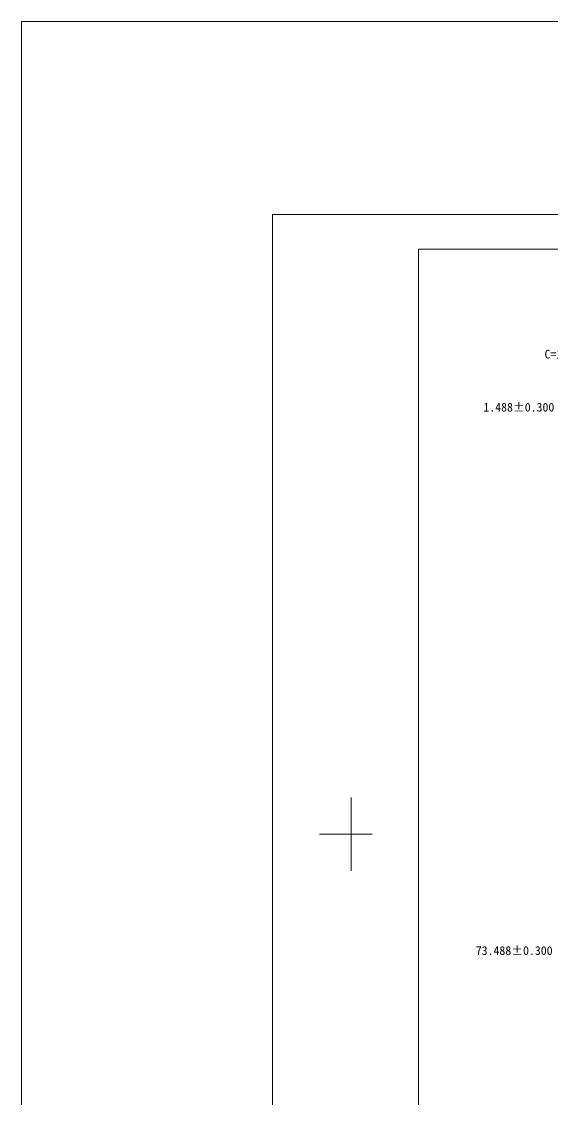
# Model space of a CAD drawing. Extents: x -6879 to 1236, y -1283 to -95.
# Drawn here: x -6879.2 to -6808.9, y -1161.2 to -1018.7 of the extents above; entities that cross this region are included whole.
import ezdxf

# ---------------------------------------------------------------- set-up
doc = ezdxf.new("R2010")
doc.units = 0
doc.header["$LTSCALE"] = 5
doc.header["$MEASUREMENT"] = 0
doc.linetypes.add('0', pattern=[0])
for name, color, linetype in [('1', 7, 'CONTINUOUS'), ('\\M+5B1EA\\M+5D7A2', 4, '0'), ('\\M+5CDBC\\M+5B2E31\\M+5CAB5\\M+5CCE5', 7, 'CONTINUOUS')]:
    doc.layers.add(name, color=color, linetype=linetype)
doc.styles.add('\\M+5CBCE\\M+5CCE5', font='SimSun.ttf')

msp = doc.modelspace()

# ---------------------------------------------------------------- linework, layer by layer
at = {"layer": '1', "lineweight": 5, "elevation": -0.0291}
msp.add_lwpolyline([(-6879.1624, -1018.7235), (-6442.9639, -1018.7235), (-6442.9639, -1283.464), (-6879.1624, -1283.464)], close=True, dxfattribs=at)
at = {"layer": '\\M+5CDBC\\M+5B2E31\\M+5CAB5\\M+5CCE5', "lineweight": 5}
for p, q in [((-6835.5479, -1121.309, 0.0034), (-6835.5479, -1131.0271, 0.0034)), ((-6835.5479, -1121.309, 0.0034), (-6835.5479, -1131.0271, 0.0034)), ((-6839.7186, -1126.1681, 0.0034), (-6832.7674, -1126.1681, 0.0034)), ((-6839.7186, -1126.1681, 0.0034), (-6832.7674, -1126.1681, 0.0034))]:
    msp.add_line(p, q, dxfattribs=at)
at = {"layer": '\\M+5CDBC\\M+5B2E31\\M+5CAB5\\M+5CCE5', "lineweight": 5, "elevation": 0.0034}
for points in [[(-6845.9748, -1044.2538), (-6684.011, -1044.2538), (-6684.011, -1269.1621), (-6845.9748, -1269.1621)], [(-6826.6189, -1048.8136), (-6689.4032, -1048.8136), (-6689.4032, -1264.6296), (-6826.6189, -1264.6296)]]:
    msp.add_lwpolyline(points, close=True, dxfattribs=at)

# ---------------------------------------------------------------- texts
at = {"layer": '\\M+5B1EA\\M+5D7A2', "lineweight": 5, "insert": (-6801.5601, -1062.1277, -0.0291), "char_height": 1.15, "width": 17.572, "attachment_point": 3, "style": '\\M+5CBCE\\M+5CCE5'}
msp.add_mtext('C=1.000X45°', dxfattribs=at)
at = {"layer": '\\M+5B1EA\\M+5D7A2', "lineweight": 5, "char_height": 1.15, "attachment_point": 5, "style": '\\M+5CBCE\\M+5CCE5'}
for s, insert in [('1.488±0.300 TAPE', (-6811.4004, -1069.7223, -0.0291)), ('73.488±0.300 TAPE', (-6812.0171, -1141.5635, -0.0291))]:
    msp.add_mtext(s, dxfattribs=dict(at, insert=insert))

doc.saveas('drawing.dxf')
